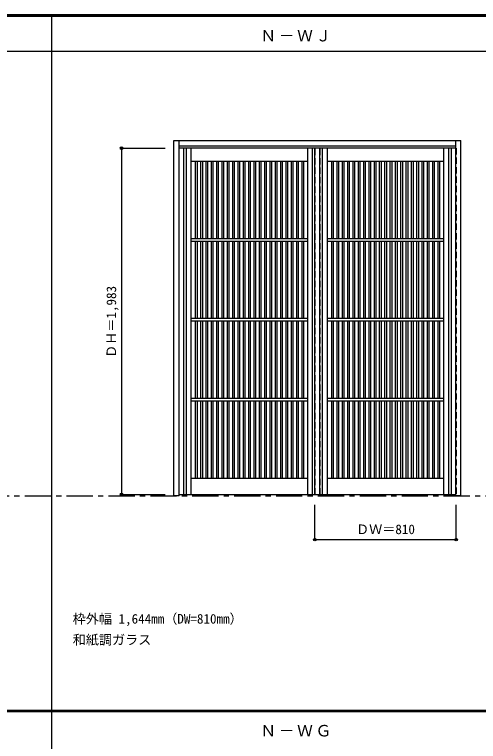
# Model space of a CAD drawing. Units: millimetres, scale not verified. Extents: x -6000 to 5700, y -4307 to 4260.
# Drawn here: x -2909 to -250, y 12 to 4175 of the extents above; entities that cross this region are included whole.
import ezdxf
from ezdxf.enums import TextEntityAlignment as Align

# ---------------------------------------------------------------- set-up
doc = ezdxf.new("R2010")
doc.units = ezdxf.units.MM
doc.header["$LTSCALE"] = 30
doc.header["$PDMODE"] = 32
doc.header["$PDSIZE"] = 15
doc.linetypes.add('CHAIN1', pattern=[8, 5, -1, 1, -1])
doc.linetypes.add('DASHED1', pattern=[1.8, 1.2, -0.6])
for name, color, linetype in [('0-1_通り芯', 7, 'CHAIN1'), ('0-2_扉', 4, 'DASHED1'), ('0-3_仕上げ', 3, 'Continuous'), ('0-4_枠', 3, 'Continuous'), ('0-A_文字', 7, 'Continuous'), ('0-B_寸法', 4, 'Continuous'), ('0-C_ハッチ', 4, 'DASHED1'), ('F-1_枠', 6, 'Continuous')]:
    doc.layers.add(name, color=color, linetype=linetype)
doc.styles.add('ＭＳ ゴシック', font='')
doc.styles.get('ＭＳ ゴシック').set_extended_font_data('MS Gothic')

msp = doc.modelspace()

# ---------------------------------------------------------------- linework, layer by layer
at = {"layer": '0-1_通り芯'}
msp.add_line((-5490, 1418), (5690, 1418), dxfattribs=at)
at = {"layer": '0-2_扉'}
for p, q in [((-1968, 3409.5), (-1968, 1426.5)), ((-1965, 3409.5), (-1968, 3409.5)), ((-1158, 1426.5), (-1158, 3409.5)), ((-381, 3409.5), (-378, 3409.5)), ((-1968, 1426.5), (-1965, 1426.5))]:
    msp.add_line(p, q, dxfattribs=at)
at = {"layer": '0-2_扉', "color": 3, "linetype": 'Continuous'}
for p, q in [((-381, 3409.5), (-1965, 3409.5)), ((-1188, 1426.5), (-1188, 3409.5)), ((-1965, 1426.5), (-381, 1426.5))]:
    msp.add_line(p, q, dxfattribs=at)
at = {"layer": '0-2_扉'}
msp.add_lwpolyline([(-378, 3409.5), (-378, 1426.5), (-381, 1426.5)], dxfattribs=at)
at = {"layer": '0-3_仕上げ'}
for p, q in [((-1940.5, 3409.5), (-1940.5, 1426.5)), ((-1925.5, 3409.5), (-1925.5, 1426.5)), ((-1200.5, 1426.5), (-1200.5, 3409.5)), ((-1160.5, 3409.5), (-1160.5, 1426.5)), ((-1145.5, 3409.5), (-1145.5, 1426.5)), ((-420.5, 1426.5), (-420.5, 3409.5)), ((-405.5, 1426.5), (-405.5, 3409.5)), ((-1873, 3333.5), (-1873, 2891)), ((-1863, 3333.5), (-1863, 2891)), ((-1842.5, 3333.5), (-1842.5, 2891)), ((-1832.5, 3333.5), (-1832.5, 2891)), ((-1812, 3333.5), (-1812, 2891)), ((-1802, 3333.5), (-1802, 2891)), ((-1781.5, 3333.5), (-1781.5, 2891)), ((-1771.5, 3333.5), (-1771.5, 2891)), ((-1751, 3333.5), (-1751, 2891)), ((-1741, 3333.5), (-1741, 2891)), ((-1720.5, 3333.5), (-1720.5, 2891)), ((-1710.5, 3333.5), (-1710.5, 2891)), ((-1690, 3333.5), (-1690, 2891)), ((-1680, 3333.5), (-1680, 2891)), ((-1659.5, 3333.5), (-1659.5, 2891)), ((-1649.5, 3333.5), (-1649.5, 2891)), ((-1629, 3333.5), (-1629, 2891)), ((-1619, 3333.5), (-1619, 2891)), ((-1598.5, 3333.5), (-1598.5, 2891)), ((-1588.5, 3333.5), (-1588.5, 2891)), ((-1568, 3333.5), (-1568, 2891)), ((-1558, 3333.5), (-1558, 2891)), ((-1537.5, 3333.5), (-1537.5, 2891)), ((-1527.5, 3333.5), (-1527.5, 2891)), ((-1507, 3333.5), (-1507, 2891)), ((-1497, 3333.5), (-1497, 2891)), ((-1476.5, 3333.5), (-1476.5, 2891)), ((-1466.5, 3333.5), (-1466.5, 2891)), ((-1446, 3333.5), (-1446, 2891)), ((-1436, 3333.5), (-1436, 2891)), ((-1415.5, 3333.5), (-1415.5, 2891)), ((-1405.5, 3333.5), (-1405.5, 2891)), ((-1385, 3333.5), (-1385, 2891)), ((-1375, 3333.5), (-1375, 2891)), ((-1354.5, 3333.5), (-1354.5, 2891)), ((-1344.5, 3333.5), (-1344.5, 2891)), ((-1324, 3333.5), (-1324, 2891)), ((-1314, 3333.5), (-1314, 2891)), ((-1293.5, 3333.5), (-1293.5, 2891)), ((-1283.5, 3333.5), (-1283.5, 2891)), ((-1263, 3333.5), (-1263, 2891)), ((-1253, 3333.5), (-1253, 2891)), ((-1093, 3333.5), (-1093, 2891)), ((-1083, 3333.5), (-1083, 2891)), ((-1062.5, 3333.5), (-1062.5, 2891)), ((-1052.5, 3333.5), (-1052.5, 2891)), ((-1032, 3333.5), (-1032, 2891)), ((-1022, 3333.5), (-1022, 2891)), ((-1001.5, 3333.5), (-1001.5, 2891)), ((-991.5, 3333.5), (-991.5, 2891)), ((-971, 3333.5), (-971, 2891)), ((-961, 3333.5), (-961, 2891)), ((-940.5, 3333.5), (-940.5, 2891)), ((-930.5, 3333.5), (-930.5, 2891)), ((-910, 3333.5), (-910, 2891)), ((-900, 3333.5), (-900, 2891)), ((-879.5, 3333.5), (-879.5, 2891)), ((-869.5, 3333.5), (-869.5, 2891)), ((-849, 3333.5), (-849, 2891)), ((-839, 3333.5), (-839, 2891)), ((-818.5, 3333.5), (-818.5, 2891)), ((-808.5, 3333.5), (-808.5, 2891)), ((-788, 3333.5), (-788, 2891)), ((-778, 3333.5), (-778, 2891)), ((-757.5, 3333.5), (-757.5, 2891)), ((-747.5, 3333.5), (-747.5, 2891)), ((-727, 3333.5), (-727, 2891)), ((-717, 3333.5), (-717, 2891)), ((-696.5, 3333.5), (-696.5, 2891)), ((-686.5, 3333.5), (-686.5, 2891)), ((-666, 3333.5), (-666, 2891)), ((-656, 3333.5), (-656, 2891)), ((-635.5, 3333.5), (-635.5, 2891)), ((-625.5, 3333.5), (-625.5, 2891)), ((-605, 3333.5), (-605, 2891)), ((-595, 3333.5), (-595, 2891)), ((-574.5, 3333.5), (-574.5, 2891)), ((-564.5, 3333.5), (-564.5, 2891)), ((-544, 3333.5), (-544, 2891)), ((-534, 3333.5), (-534, 2891)), ((-513.5, 3333.5), (-513.5, 2891)), ((-503.5, 3333.5), (-503.5, 2891)), ((-483, 3333.5), (-483, 2891)), ((-473, 3333.5), (-473, 2891)), ((-1228, 2891), (-1898, 2891)), ((-1228, 2876), (-1898, 2876)), ((-1873, 2876), (-1873, 2433.5)), ((-1863, 2876), (-1863, 2433.5)), ((-1842.5, 2876), (-1842.5, 2433.5)), ((-1832.5, 2876), (-1832.5, 2433.5)), ((-1812, 2876), (-1812, 2433.5)), ((-1802, 2876), (-1802, 2433.5)), ((-1781.5, 2876), (-1781.5, 2433.5)), ((-1771.5, 2876), (-1771.5, 2433.5)), ((-1751, 2876), (-1751, 2433.5)), ((-1741, 2876), (-1741, 2433.5)), ((-1720.5, 2876), (-1720.5, 2433.5)), ((-1710.5, 2876), (-1710.5, 2433.5)), ((-1690, 2876), (-1690, 2433.5)), ((-1680, 2876), (-1680, 2433.5)), ((-1659.5, 2876), (-1659.5, 2433.5)), ((-1649.5, 2876), (-1649.5, 2433.5)), ((-1629, 2876), (-1629, 2433.5)), ((-1619, 2876), (-1619, 2433.5)), ((-1598.5, 2876), (-1598.5, 2433.5)), ((-1588.5, 2876), (-1588.5, 2433.5)), ((-1568, 2876), (-1568, 2433.5)), ((-1558, 2876), (-1558, 2433.5)), ((-1537.5, 2876), (-1537.5, 2433.5)), ((-1527.5, 2876), (-1527.5, 2433.5)), ((-1507, 2876), (-1507, 2433.5)), ((-1497, 2876), (-1497, 2433.5)), ((-1476.5, 2876), (-1476.5, 2433.5)), ((-1466.5, 2876), (-1466.5, 2433.5)), ((-1446, 2876), (-1446, 2433.5)), ((-1436, 2876), (-1436, 2433.5)), ((-1415.5, 2876), (-1415.5, 2433.5)), ((-1405.5, 2876), (-1405.5, 2433.5)), ((-1385, 2876), (-1385, 2433.5)), ((-1375, 2876), (-1375, 2433.5)), ((-1354.5, 2876), (-1354.5, 2433.5)), ((-1344.5, 2876), (-1344.5, 2433.5)), ((-1324, 2876), (-1324, 2433.5)), ((-1314, 2876), (-1314, 2433.5)), ((-1293.5, 2876), (-1293.5, 2433.5)), ((-1283.5, 2876), (-1283.5, 2433.5)), ((-1263, 2876), (-1263, 2433.5)), ((-1253, 2876), (-1253, 2433.5)), ((-448, 2891), (-1118, 2891)), ((-448, 2876), (-1118, 2876)), ((-1093, 2876), (-1093, 2433.5)), ((-1083, 2876), (-1083, 2433.5)), ((-1062.5, 2876), (-1062.5, 2433.5)), ((-1052.5, 2876), (-1052.5, 2433.5)), ((-1032, 2876), (-1032, 2433.5)), ((-1022, 2876), (-1022, 2433.5)), ((-1001.5, 2876), (-1001.5, 2433.5)), ((-991.5, 2876), (-991.5, 2433.5)), ((-971, 2876), (-971, 2433.5)), ((-961, 2876), (-961, 2433.5)), ((-940.5, 2876), (-940.5, 2433.5)), ((-930.5, 2876), (-930.5, 2433.5)), ((-910, 2876), (-910, 2433.5)), ((-900, 2876), (-900, 2433.5)), ((-879.5, 2876), (-879.5, 2433.5)), ((-869.5, 2876), (-869.5, 2433.5)), ((-849, 2876), (-849, 2433.5)), ((-839, 2876), (-839, 2433.5)), ((-818.5, 2876), (-818.5, 2433.5)), ((-808.5, 2876), (-808.5, 2433.5)), ((-788, 2876), (-788, 2433.5)), ((-778, 2876), (-778, 2433.5)), ((-757.5, 2876), (-757.5, 2433.5)), ((-747.5, 2876), (-747.5, 2433.5)), ((-727, 2876), (-727, 2433.5)), ((-717, 2876), (-717, 2433.5)), ((-696.5, 2876), (-696.5, 2433.5)), ((-686.5, 2876), (-686.5, 2433.5)), ((-666, 2876), (-666, 2433.5)), ((-656, 2876), (-656, 2433.5)), ((-635.5, 2876), (-635.5, 2433.5)), ((-625.5, 2876), (-625.5, 2433.5)), ((-605, 2876), (-605, 2433.5)), ((-595, 2876), (-595, 2433.5)), ((-574.5, 2876), (-574.5, 2433.5)), ((-564.5, 2876), (-564.5, 2433.5)), ((-544, 2876), (-544, 2433.5)), ((-534, 2876), (-534, 2433.5)), ((-513.5, 2876), (-513.5, 2433.5)), ((-503.5, 2876), (-503.5, 2433.5)), ((-483, 2876), (-483, 2433.5)), ((-473, 2876), (-473, 2433.5)), ((-1228, 2433.5), (-1898, 2433.5)), ((-1228, 2418.5), (-1898, 2418.5)), ((-1873, 2418.5), (-1873, 1976)), ((-1863, 2418.5), (-1863, 1976)), ((-1842.5, 2418.5), (-1842.5, 1976)), ((-1832.5, 2418.5), (-1832.5, 1976)), ((-1812, 2418.5), (-1812, 1976)), ((-1802, 2418.5), (-1802, 1976)), ((-1781.5, 2418.5), (-1781.5, 1976)), ((-1771.5, 2418.5), (-1771.5, 1976)), ((-1751, 2418.5), (-1751, 1976)), ((-1741, 2418.5), (-1741, 1976)), ((-1720.5, 2418.5), (-1720.5, 1976)), ((-1710.5, 2418.5), (-1710.5, 1976)), ((-1690, 2418.5), (-1690, 1976)), ((-1680, 2418.5), (-1680, 1976)), ((-1659.5, 2418.5), (-1659.5, 1976)), ((-1649.5, 2418.5), (-1649.5, 1976)), ((-1629, 2418.5), (-1629, 1976)), ((-1619, 2418.5), (-1619, 1976)), ((-1598.5, 2418.5), (-1598.5, 1976)), ((-1588.5, 2418.5), (-1588.5, 1976)), ((-1568, 2418.5), (-1568, 1976)), ((-1558, 2418.5), (-1558, 1976)), ((-1537.5, 2418.5), (-1537.5, 1976)), ((-1527.5, 2418.5), (-1527.5, 1976)), ((-1507, 2418.5), (-1507, 1976)), ((-1497, 2418.5), (-1497, 1976)), ((-1476.5, 2418.5), (-1476.5, 1976)), ((-1466.5, 2418.5), (-1466.5, 1976)), ((-1446, 2418.5), (-1446, 1976)), ((-1436, 2418.5), (-1436, 1976)), ((-1415.5, 2418.5), (-1415.5, 1976)), ((-1405.5, 2418.5), (-1405.5, 1976)), ((-1385, 2418.5), (-1385, 1976)), ((-1375, 2418.5), (-1375, 1976)), ((-1354.5, 2418.5), (-1354.5, 1976)), ((-1344.5, 2418.5), (-1344.5, 1976)), ((-1324, 2418.5), (-1324, 1976)), ((-1314, 2418.5), (-1314, 1976)), ((-1293.5, 2418.5), (-1293.5, 1976)), ((-1283.5, 2418.5), (-1283.5, 1976)), ((-1263, 2418.5), (-1263, 1976)), ((-1253, 2418.5), (-1253, 1976)), ((-448, 2433.5), (-1118, 2433.5)), ((-448, 2418.5), (-1118, 2418.5)), ((-1093, 2418.5), (-1093, 1976)), ((-1083, 2418.5), (-1083, 1976)), ((-1062.5, 2418.5), (-1062.5, 1976)), ((-1052.5, 2418.5), (-1052.5, 1976)), ((-1032, 2418.5), (-1032, 1976)), ((-1022, 2418.5), (-1022, 1976)), ((-1001.5, 2418.5), (-1001.5, 1976)), ((-991.5, 2418.5), (-991.5, 1976)), ((-971, 2418.5), (-971, 1976)), ((-961, 2418.5), (-961, 1976)), ((-940.5, 2418.5), (-940.5, 1976)), ((-930.5, 2418.5), (-930.5, 1976)), ((-910, 2418.5), (-910, 1976)), ((-900, 2418.5), (-900, 1976)), ((-879.5, 2418.5), (-879.5, 1976)), ((-869.5, 2418.5), (-869.5, 1976)), ((-849, 2418.5), (-849, 1976)), ((-839, 2418.5), (-839, 1976)), ((-818.5, 2418.5), (-818.5, 1976)), ((-808.5, 2418.5), (-808.5, 1976)), ((-788, 2418.5), (-788, 1976)), ((-778, 2418.5), (-778, 1976)), ((-757.5, 2418.5), (-757.5, 1976)), ((-747.5, 2418.5), (-747.5, 1976)), ((-727, 2418.5), (-727, 1976)), ((-717, 2418.5), (-717, 1976)), ((-696.5, 2418.5), (-696.5, 1976)), ((-686.5, 2418.5), (-686.5, 1976)), ((-666, 2418.5), (-666, 1976)), ((-656, 2418.5), (-656, 1976)), ((-635.5, 2418.5), (-635.5, 1976)), ((-625.5, 2418.5), (-625.5, 1976)), ((-605, 2418.5), (-605, 1976)), ((-595, 2418.5), (-595, 1976)), ((-574.5, 2418.5), (-574.5, 1976)), ((-564.5, 2418.5), (-564.5, 1976)), ((-544, 2418.5), (-544, 1976)), ((-534, 2418.5), (-534, 1976)), ((-513.5, 2418.5), (-513.5, 1976)), ((-503.5, 2418.5), (-503.5, 1976)), ((-483, 2418.5), (-483, 1976)), ((-473, 2418.5), (-473, 1976)), ((-1228, 1976), (-1898, 1976)), ((-1228, 1961), (-1898, 1961)), ((-1873, 1961), (-1873, 1518.5)), ((-1863, 1961), (-1863, 1518.5)), ((-1842.5, 1961), (-1842.5, 1518.5)), ((-1832.5, 1961), (-1832.5, 1518.5)), ((-1812, 1961), (-1812, 1518.5)), ((-1802, 1961), (-1802, 1518.5)), ((-1781.5, 1961), (-1781.5, 1518.5)), ((-1771.5, 1961), (-1771.5, 1518.5)), ((-1751, 1961), (-1751, 1518.5)), ((-1741, 1961), (-1741, 1518.5)), ((-1720.5, 1961), (-1720.5, 1518.5)), ((-1710.5, 1961), (-1710.5, 1518.5)), ((-1690, 1961), (-1690, 1518.5)), ((-1680, 1961), (-1680, 1518.5)), ((-1659.5, 1961), (-1659.5, 1518.5)), ((-1649.5, 1961), (-1649.5, 1518.5)), ((-1629, 1961), (-1629, 1518.5)), ((-1619, 1961), (-1619, 1518.5)), ((-1598.5, 1961), (-1598.5, 1518.5)), ((-1588.5, 1961), (-1588.5, 1518.5)), ((-1568, 1961), (-1568, 1518.5)), ((-1558, 1961), (-1558, 1518.5)), ((-1537.5, 1961), (-1537.5, 1518.5)), ((-1527.5, 1961), (-1527.5, 1518.5)), ((-1507, 1961), (-1507, 1518.5)), ((-1497, 1961), (-1497, 1518.5)), ((-1476.5, 1961), (-1476.5, 1518.5)), ((-1466.5, 1961), (-1466.5, 1518.5)), ((-1446, 1961), (-1446, 1518.5)), ((-1436, 1961), (-1436, 1518.5)), ((-1415.5, 1961), (-1415.5, 1518.5)), ((-1405.5, 1961), (-1405.5, 1518.5)), ((-1385, 1961), (-1385, 1518.5)), ((-1375, 1961), (-1375, 1518.5)), ((-1354.5, 1961), (-1354.5, 1518.5)), ((-1344.5, 1961), (-1344.5, 1518.5)), ((-1324, 1961), (-1324, 1518.5)), ((-1314, 1961), (-1314, 1518.5)), ((-1293.5, 1961), (-1293.5, 1518.5)), ((-1283.5, 1961), (-1283.5, 1518.5)), ((-1263, 1961), (-1263, 1518.5)), ((-1253, 1961), (-1253, 1518.5)), ((-448, 1976), (-1118, 1976)), ((-448, 1961), (-1118, 1961)), ((-1093, 1961), (-1093, 1518.5)), ((-1083, 1961), (-1083, 1518.5)), ((-1062.5, 1961), (-1062.5, 1518.5)), ((-1052.5, 1961), (-1052.5, 1518.5)), ((-1032, 1961), (-1032, 1518.5)), ((-1022, 1961), (-1022, 1518.5)), ((-1001.5, 1961), (-1001.5, 1518.5)), ((-991.5, 1961), (-991.5, 1518.5)), ((-971, 1961), (-971, 1518.5)), ((-961, 1961), (-961, 1518.5)), ((-940.5, 1961), (-940.5, 1518.5)), ((-930.5, 1961), (-930.5, 1518.5)), ((-910, 1961), (-910, 1518.5)), ((-900, 1961), (-900, 1518.5)), ((-879.5, 1961), (-879.5, 1518.5)), ((-869.5, 1961), (-869.5, 1518.5)), ((-849, 1961), (-849, 1518.5)), ((-839, 1961), (-839, 1518.5)), ((-818.5, 1961), (-818.5, 1518.5)), ((-808.5, 1961), (-808.5, 1518.5)), ((-788, 1961), (-788, 1518.5)), ((-778, 1961), (-778, 1518.5)), ((-757.5, 1961), (-757.5, 1518.5)), ((-747.5, 1961), (-747.5, 1518.5)), ((-727, 1961), (-727, 1518.5)), ((-717, 1961), (-717, 1518.5)), ((-696.5, 1961), (-696.5, 1518.5)), ((-686.5, 1961), (-686.5, 1518.5)), ((-666, 1961), (-666, 1518.5)), ((-656, 1961), (-656, 1518.5)), ((-635.5, 1961), (-635.5, 1518.5)), ((-625.5, 1961), (-625.5, 1518.5)), ((-605, 1961), (-605, 1518.5)), ((-595, 1961), (-595, 1518.5)), ((-574.5, 1961), (-574.5, 1518.5)), ((-564.5, 1961), (-564.5, 1518.5)), ((-544, 1961), (-544, 1518.5)), ((-534, 1961), (-534, 1518.5)), ((-513.5, 1961), (-513.5, 1518.5)), ((-503.5, 1961), (-503.5, 1518.5)), ((-483, 1961), (-483, 1518.5)), ((-473, 1961), (-473, 1518.5))]:
    msp.add_line(p, q, dxfattribs=at)
at = {"layer": '0-3_仕上げ', "color": 7}
for p, q in [((-1898, 3409.5), (-1898, 1426.5)), ((-1228, 1426.5), (-1228, 3409.5)), ((-1118, 3409.5), (-1118, 1426.5)), ((-448, 1426.5), (-448, 3409.5)), ((-1228, 3333.5), (-1898, 3333.5)), ((-448, 3333.5), (-1118, 3333.5)), ((-1228, 1518.5), (-1898, 1518.5)), ((-448, 1518.5), (-1118, 1518.5))]:
    msp.add_line(p, q, dxfattribs=at)
at = {"layer": '0-4_枠'}
for p, q in [((-1995, 1418), (-1995, 3453)), ((-1995, 3453), (-351, 3453)), ((-1965, 1418), (-1965, 3453)), ((-1965, 3423), (-381, 3423)), ((-381, 1427.04), (-381, 3453)), ((-351, 1418), (-351, 3453)), ((-1965, 1418), (-1995, 1418)), ((-381, 1426.7), (-381, 1427.04))]:
    msp.add_line(p, q, dxfattribs=at)
msp.add_lwpolyline([(-351, 1418), (-381, 1418), (-381, 1426.7)], dxfattribs=at)
at = {"layer": '0-B_寸法'}
for p, q in [((-2295, 3409.5), (-2045, 3409.5)), ((-2295, 3409.5), (-2295, 1426.5)), ((-2295, 1426.5), (-2045, 1426.5)), ((-1188, 1168), (-1188, 1368)), ((-378, 1168), (-378, 1368)), ((-1188, 1168), (-378, 1168))]:
    msp.add_line(p, q, dxfattribs=at)
at = {"layer": '0-B_寸法', "color": 7}
for p in [(-2295, 3409.5), (-2295, 1426.5), (-1188, 1168), (-378, 1168)]:
    msp.add_point(p, dxfattribs=at)
at = {"layer": '0-C_ハッチ'}
msp.add_line((-1185.5, 1426.5), (-1185.5, 3409.5), dxfattribs=at)
at = {"layer": 'F-1_枠'}
for p, q in [((-6000, 4175), (5700, 4175)), ((-6000, 4170), (5700, 4170)), ((-6000, 4165), (5700, 4165)), ((-2695, -3790), (-2695, 4175)), ((-6000, 3965), (5700, 3965)), ((-6000, 190.5), (5700, 190.5)), ((-6000, 187.5), (5700, 187.5)), ((-6000, 184.5), (5700, 184.5))]:
    msp.add_line(p, q, dxfattribs=at)

# ---------------------------------------------------------------- texts
at = {"layer": '0-A_文字', "style": 'ＭＳ ゴシック'}
for s, p in [('枠外幅 1,644mm（DW=810mm）', (-2575, 670.5)), ('和紙調ガラス', (-2575, 550.5))]:
    msp.add_text(s, height=54.99, dxfattribs=at).set_placement(p, align=Align.BOTTOM_LEFT)
at = {"layer": '0-A_文字', "char_height": 65.98, "attachment_point": 7, "style": 'ＭＳ ゴシック'}
for s, insert in [('\\T1.17;Ｎ－ＷＪ', (-1500, 4020)), ('\\T1.17;Ｎ－ＷＧ', (-1500, 39.5))]:
    msp.add_mtext(s, dxfattribs=dict(at, insert=insert))
at = {"layer": '0-B_寸法', "color": 7, "style": 'ＭＳ ゴシック'}
msp.add_text('ＤＨ＝1,983', height=54.99, rotation=90, dxfattribs=at).set_placement((-2310, 2208.75), align=Align.BOTTOM_LEFT)
msp.add_text('ＤＷ＝810', height=54.99, dxfattribs=at).set_placement((-951.75, 1183), align=Align.BOTTOM_LEFT)

doc.saveas('drawing.dxf')
